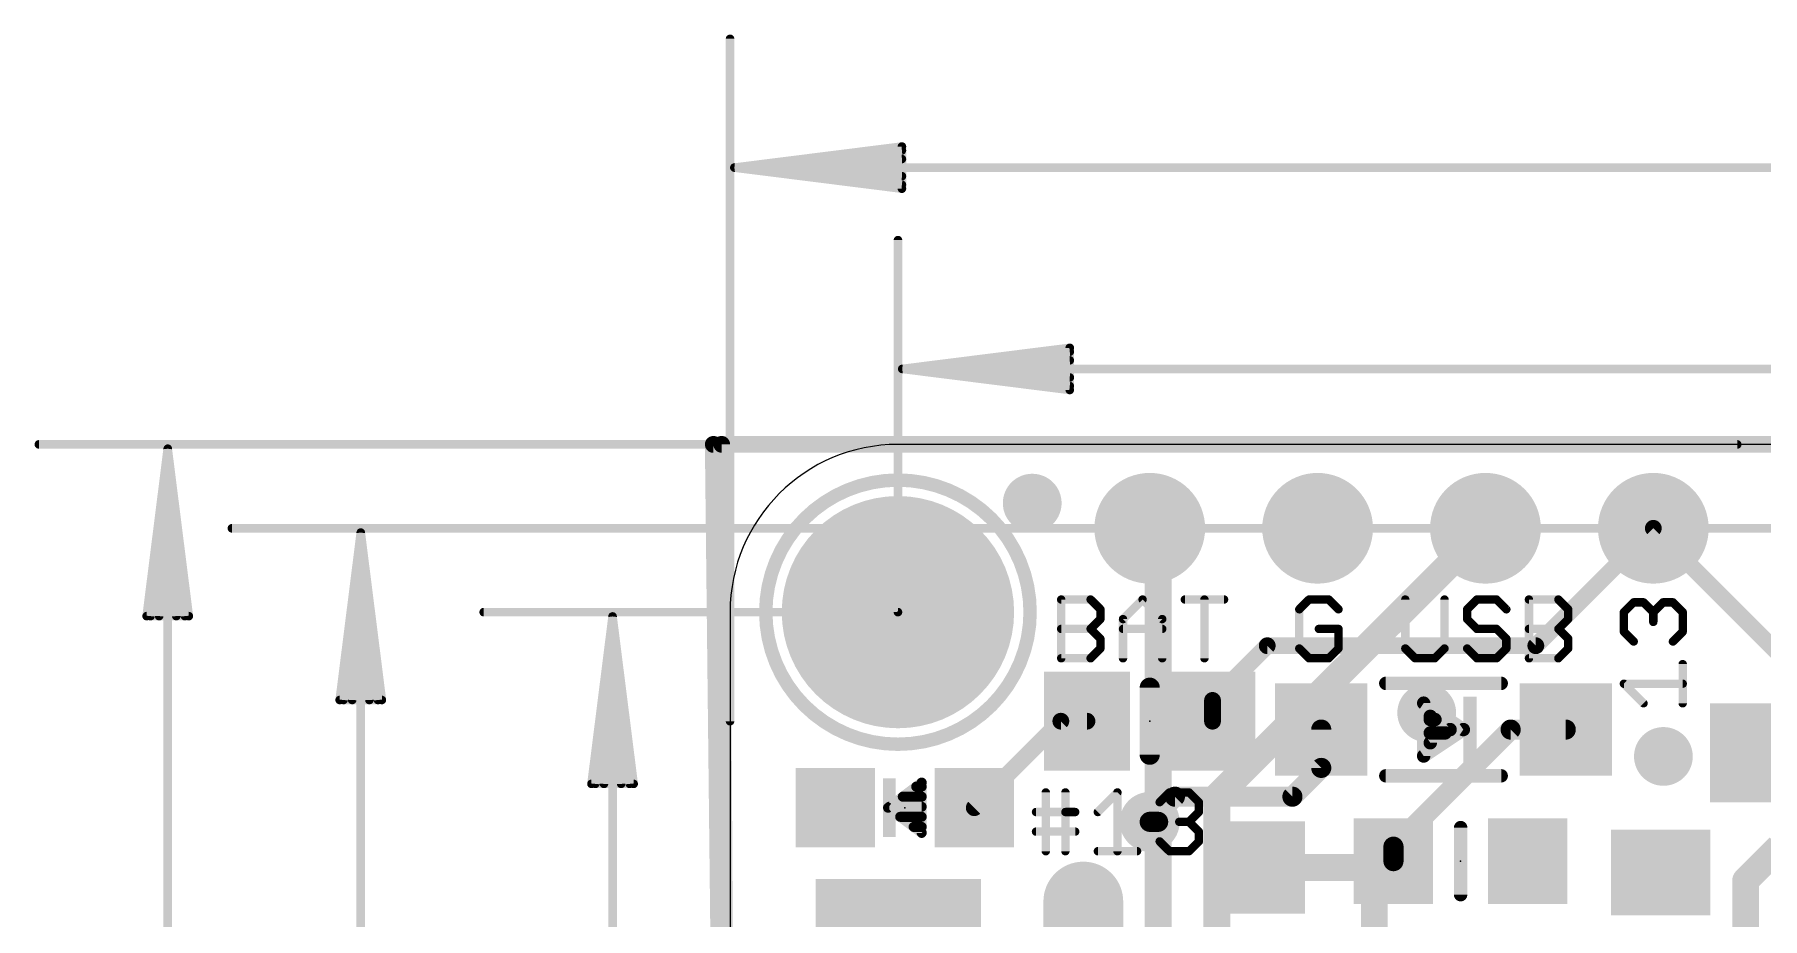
# Model space of a CAD drawing. Extents: x -10.9 to 50.9, y -4.8 to 29.4.
# Drawn here: x -10.52 to 15.62, y 15.68 to 29.07 of the extents above; entities that cross this region are included whole.
import ezdxf

# ---------------------------------------------------------------- set-up
doc = ezdxf.new("R2010")
doc.units = 0
for name, color, linetype in [('1', 12, 'CONTINUOUS'), ('16', 132, 'CONTINUOUS'), ('17', 110, 'CONTINUOUS'), ('18', 110, 'CONTINUOUS'), ('20', 53, 'CONTINUOUS'), ('21', 40, 'CONTINUOUS'), ('23', 40, 'CONTINUOUS'), ('47', 253, 'CONTINUOUS')]:
    doc.layers.add(name, color=color, linetype=linetype)

# ---------------------------------------------------------------- blocks, each defined once
blk = doc.blocks.new('RECT')
blk.add_solid([(-0.5, -0.5), (0.5, -0.5), (-0.5, 0.5), (0.5, 0.5)])
blk = doc.blocks.new('ROUNDP')
at = {"const_width": 0.5}
blk.add_lwpolyline([(0, -0.25, 1), (0, 0.25, 1), (0, -0.25)], format="xyb", dxfattribs=at)
blk = doc.blocks.new('OFFSETP100')
at = {"const_width": 1}
blk.add_lwpolyline([(0, 0), (1, 0)], dxfattribs=at)
at = {"const_width": 0.5}
for points in [[(0, 0.25, 1), (0, -0.25)], [(1, -0.25, 1), (1, 0.25)]]:
    blk.add_lwpolyline(points, format="xyb", dxfattribs=at)
blk = doc.blocks.new('SQUAREP')
blk.add_solid([(-0.5, -0.5), (0.5, -0.5), (-0.5, 0.5), (0.5, 0.5)])
blk = doc.blocks.new('ROUNDV')
at = {"const_width": 0.5}
blk.add_lwpolyline([(0, -0.25, 1), (0, 0.25, 1), (0, -0.25)], format="xyb", dxfattribs=at)

msp = doc.modelspace()

# ---------------------------------------------------------------- linework, layer by layer
at = {"layer": '1'}
for points, const_width in [([(-0.254, 22.86), (0, 0)], 0.254), ([(46.355, 22.86), (-0.254, 22.86)], 0.254), ([(6.731, 21.59), (6.35, 21.59)], 0.4064), ([(12.192, 19.812), (13.97, 21.59)], 0.254), ([(7.3, 18.984), (8.128, 19.812)], 0.254), ([(8.128, 19.812), (12.192, 19.812)], 0.254), ([(7.3, 18.669), (7.3, 18.984)], 0.254), ([(3.695, 17.359), (5.005, 18.669)], 0.254), ([(5.005, 18.669), (5.4, 18.669)], 0.254), ([(8.945, 18.542), (8.945, 17.962)], 0.3048), ([(10.038, 16.769), (11.811, 18.542)], 0.3048), ([(11.811, 18.542), (12.645, 18.542)], 0.3048), ([(8.945, 17.962), (8.509, 17.526)], 0.3048), ([(6.731, 17.526), (6.35, 17.145)], 0.3048), ([(8.509, 17.526), (6.731, 17.526)], 0.3048), ([(9.7489, 16.2609), (10.038, 16.55)], 0.4064), ([(9.943, 16.455), (10.038, 16.55)], 0.4064), ([(10.038, 16.55), (10.038, 16.769)], 0.3048), ([(15.875, 16.764), (15.367, 16.256)], 0.4064), ([(8.001, 16.455), (9.943, 16.455)], 0.4064), ([(9.7489, 14.793), (9.7489, 16.2609)], 0.4064), ([(15.367, 16.256), (15.367, 15.4339)], 0.4064)]:
    msp.add_lwpolyline(points, dxfattribs=dict(at, const_width=const_width))
for points, const_width in [([(-0.1905, 22.8607, 1), (-0.3175, 22.8593)], 0.127), ([(-0.254, 22.9235, 1), (-0.254, 22.7965)], 0.127), ([(6.35, 21.6916, 1), (6.35, 21.4884)], 0.2032), ([(6.731, 21.4884, 1), (6.731, 21.6916)], 0.2032), ([(14.0149, 21.5451, 1), (13.9251, 21.6349)], 0.127), ([(8.128, 19.8755, 1), (8.128, 19.7485)], 0.127), ([(8.1729, 19.7671, 1), (8.0831, 19.8569)], 0.127), ([(12.1471, 19.8569, 1), (12.2369, 19.7671)], 0.127), ([(12.192, 19.7485, 1), (12.192, 19.8755)], 0.127), ([(7.3635, 18.984, 1), (7.2365, 18.984)], 0.127), ([(7.2551, 19.0289, 1), (7.3449, 18.9391)], 0.127), ([(5.005, 18.7325, 1), (5.005, 18.6055)], 0.127), ([(5.0499, 18.6241, 1), (4.9601, 18.7139)], 0.127), ([(5.4, 18.6055, 1), (5.4, 18.7325)], 0.127), ([(7.2365, 18.669, 1), (7.3635, 18.669)], 0.127), ([(9.0212, 18.542, 1), (8.8688, 18.542)], 0.1524), ([(11.811, 18.6182, 1), (11.811, 18.4658)], 0.1524), ([(11.8649, 18.4881, 1), (11.7571, 18.5959)], 0.1524), ([(12.645, 18.4658, 1), (12.645, 18.6182)], 0.1524), ([(8.9989, 17.9081, 1), (8.8911, 18.0159)], 0.1524), ([(8.8688, 17.962, 1), (9.0212, 17.962)], 0.1524), ([(6.731, 17.6022, 1), (6.731, 17.4498)], 0.1524), ([(6.7849, 17.4721, 1), (6.6771, 17.5799)], 0.1524), ([(8.4551, 17.5799, 1), (8.5629, 17.4721)], 0.1524), ([(8.509, 17.4498, 1), (8.509, 17.6022)], 0.1524), ([(3.6501, 17.4039, 1), (3.7399, 17.3141)], 0.127), ([(6.2961, 17.1989, 1), (6.4039, 17.0911)], 0.1524), ([(10.1098, 16.4782, 1), (9.9662, 16.6218)], 0.2032), ([(10.1098, 16.4782, 1), (9.9662, 16.6218)], 0.2032), ([(10.1142, 16.769, 1), (9.9618, 16.769)], 0.1524), ([(9.9841, 16.8229, 1), (10.0919, 16.7151)], 0.1524), ([(8.001, 16.5566, 1), (8.001, 16.3534)], 0.2032), ([(9.8712, 16.5268, 1), (10.0148, 16.3832)], 0.2032), ([(9.943, 16.3534, 1), (9.943, 16.5566)], 0.2032), ([(9.9618, 16.55, 1), (10.1142, 16.55)], 0.1524), ([(9.8505, 16.2609, 1), (9.6473, 16.2609)], 0.2032), ([(9.6771, 16.3327, 1), (9.8207, 16.1891)], 0.2032), ([(15.4686, 16.256, 1), (15.2654, 16.256)], 0.2032), ([(15.2952, 16.3278, 1), (15.4388, 16.1842)], 0.2032)]:
    msp.add_lwpolyline(points, format="xyb", dxfattribs=dict(at, const_width=const_width))
at = {"layer": '16'}
for points, const_width in [([(46.355, 22.86), (-0.127, 22.86)], 0.254), ([(-0.127, 22.86), (0, 0)], 0.254), ([(6.477, 21.463), (6.35, 21.59)], 0.4064), ([(7.366, 17.526), (11.43, 21.59)], 0.4064), ([(20.193, 15.367), (13.97, 21.59)], 0.254), ([(6.477, 17.145), (6.477, 21.463)], 0.4064), ([(7.366, 14.605), (7.366, 17.526)], 0.4064), ([(6.35, 17.145), (6.477, 17.145)], 0.3048), ([(6.477, 14.097), (6.477, 17.145)], 0.4064)]:
    msp.add_lwpolyline(points, dxfattribs=dict(at, const_width=const_width))
for points, const_width in [([(-0.127, 22.9235, 1), (-0.127, 22.7965)], 0.127), ([(-0.0635, 22.8604, 1), (-0.1905, 22.8596)], 0.127), ([(6.4218, 21.6618, 1), (6.2782, 21.5182)], 0.2032), ([(11.5018, 21.5182, 1), (11.3582, 21.6618)], 0.2032), ([(14.0149, 21.6349, 1), (13.9251, 21.5451)], 0.127), ([(6.5786, 21.463, 1), (6.3754, 21.463)], 0.2032), ([(6.4052, 21.3912, 1), (6.5488, 21.5348)], 0.2032), ([(7.4676, 17.526, 1), (7.2644, 17.526)], 0.2032), ([(7.2942, 17.5978, 1), (7.4378, 17.4542)], 0.2032), ([(6.35, 17.2212, 1), (6.35, 17.0688)], 0.1524), ([(6.5786, 17.145, 1), (6.3754, 17.145)], 0.2032), ([(6.477, 17.0688, 1), (6.477, 17.2212)], 0.1524), ([(6.3754, 17.145, 1), (6.5786, 17.145)], 0.2032)]:
    msp.add_lwpolyline(points, format="xyb", dxfattribs=dict(at, const_width=const_width))
at = {"layer": '20'}
for p, q in [((48.26, 22.86), (2.54, 22.86)), ((0, 20.32), (0, 13.843))]:
    msp.add_line(p, q, dxfattribs=at)
msp.add_arc((2.54, 20.32), 2.54, 90, 180, dxfattribs=at)
at = {"layer": '21'}
for points, const_width in [([(2.54, 18.32, 1), (2.54, 22.32, 1), (2.54, 18.32)], 0.2032), ([(5.0102, 20.543, 1), (5.0102, 20.4795)], 0.0635), ([(5.042, 20.5113, 1), (4.9785, 20.5113)], 0.0635), ([(5.4776, 20.5337, 1), (5.4326, 20.4888)], 0.0635), ([(5.4551, 20.4795, 1), (5.4551, 20.543)], 0.0635), ([(5.6351, 20.363, 1), (5.5716, 20.363)], 0.0635), ([(5.5809, 20.3405, 1), (5.6258, 20.3854)], 0.0635), ([(6.2648, 20.5337, 1), (6.2199, 20.4888)], 0.0635), ([(6.2648, 20.4888, 1), (6.2199, 20.5337)], 0.0635), ([(6.8813, 20.543, 1), (6.8813, 20.4795)], 0.0635), ([(7.2096, 20.5113, 1), (7.1461, 20.5113)], 0.0635), ([(7.4744, 20.4795, 1), (7.4744, 20.543)], 0.0635), ([(8.6445, 20.363, 1), (8.581, 20.363)], 0.0635), ([(8.5903, 20.3854, 1), (8.6352, 20.3405)], 0.0635), ([(8.761, 20.543, 1), (8.761, 20.4795)], 0.0635), ([(8.7835, 20.4888, 1), (8.7386, 20.5337)], 0.0635), ([(9.0801, 20.5337, 1), (9.0352, 20.4888)], 0.0635), ([(9.0576, 20.4795, 1), (9.0576, 20.543)], 0.0635), ([(9.1835, 20.3405, 1), (9.2284, 20.3854)], 0.0635), ([(10.249, 20.5113, 1), (10.1855, 20.5113)], 0.0635), ([(10.8421, 20.5113, 1), (10.7786, 20.5113)], 0.0635), ([(11.1845, 20.363, 1), (11.121, 20.363)], 0.0635), ([(11.1303, 20.3854, 1), (11.1752, 20.3405)], 0.0635), ([(11.301, 20.543, 1), (11.301, 20.4795)], 0.0635), ([(11.3235, 20.4888, 1), (11.2786, 20.5337)], 0.0635), ([(11.6201, 20.5337, 1), (11.5752, 20.4888)], 0.0635), ([(11.5976, 20.4795, 1), (11.5976, 20.543)], 0.0635), ([(11.7235, 20.3405, 1), (11.7684, 20.3854)], 0.0635), ([(12.12, 20.5113, 1), (12.0565, 20.5113)], 0.0635), ([(12.0883, 20.543, 1), (12.0883, 20.4795)], 0.0635), ([(12.5556, 20.5337, 1), (12.5107, 20.4888)], 0.0635), ([(12.5331, 20.4795, 1), (12.5331, 20.543)], 0.0635), ([(12.7132, 20.363, 1), (12.6497, 20.363)], 0.0635), ([(12.659, 20.3405, 1), (12.7039, 20.3854)], 0.0635), ([(13.673, 20.5004, 1), (13.673, 20.4369)], 0.0635), ([(13.6955, 20.4462, 1), (13.6506, 20.4911)], 0.0635), ([(13.8438, 20.4911, 1), (13.7989, 20.4462)], 0.0635), ([(13.8213, 20.4369, 1), (13.8213, 20.5004)], 0.0635), ([(14.1179, 20.5004, 1), (14.1179, 20.4369)], 0.0635), ([(14.1404, 20.4462, 1), (14.0955, 20.4911)], 0.0635), ([(14.2887, 20.4911, 1), (14.2438, 20.4462)], 0.0635), ([(14.2662, 20.4369, 1), (14.2662, 20.5004)], 0.0635), ([(5.5716, 20.2147, 1), (5.6351, 20.2147)], 0.0635), ([(5.6258, 20.1922, 1), (5.5809, 20.2371)], 0.0635), ([(5.9775, 20.2147, 1), (5.914, 20.2147)], 0.0635), ([(5.9233, 20.2371, 1), (5.9682, 20.1922)], 0.0635), ([(6.5707, 20.2147, 1), (6.5072, 20.2147)], 0.0635), ([(6.5165, 20.1922, 1), (6.5614, 20.2371)], 0.0635), ([(11.1752, 20.2371, 1), (11.1303, 20.1922)], 0.0635), ([(11.121, 20.2147, 1), (11.1845, 20.2147)], 0.0635), ([(12.6497, 20.2147, 1), (12.7132, 20.2147)], 0.0635), ([(12.7039, 20.1922, 1), (12.659, 20.2371)], 0.0635), ([(13.5565, 20.3204, 1), (13.493, 20.3204)], 0.0635), ([(13.5023, 20.3428, 1), (13.5472, 20.2979)], 0.0635), ([(14.0014, 20.3204, 1), (13.9379, 20.3204)], 0.0635), ([(13.9472, 20.3428, 1), (13.9921, 20.2979)], 0.0635), ([(13.9379, 20.1721, 1), (14.0014, 20.1721)], 0.0635), ([(13.9472, 20.2979, 1), (13.9921, 20.3428)], 0.0635), ([(14.4463, 20.3204, 1), (14.3827, 20.3204)], 0.0635), ([(14.392, 20.2979, 1), (14.437, 20.3428)], 0.0635), ([(5.0102, 20.0981, 1), (5.0102, 20.0346)], 0.0635), ([(5.4776, 20.0888, 1), (5.4326, 20.0439)], 0.0635), ([(5.4326, 20.0888, 1), (5.4776, 20.0439)], 0.0635), ([(5.4551, 20.0346, 1), (5.4551, 20.0981)], 0.0635), ([(5.6351, 19.9181, 1), (5.5716, 19.9181)], 0.0635), ([(5.5809, 19.8956, 1), (5.6258, 19.9405)], 0.0635), ([(5.9457, 20.0981, 1), (5.9457, 20.0346)], 0.0635), ([(6.5389, 20.0346, 1), (6.5389, 20.0981)], 0.0635), ([(8.9093, 20.0981, 1), (8.9093, 20.0346)], 0.0635), ([(9.2377, 20.0664, 1), (9.1742, 20.0664)], 0.0635), ([(9.2059, 20.0346, 1), (9.2059, 20.0981)], 0.0635), ([(11.301, 20.0981, 1), (11.301, 20.0346)], 0.0635), ([(11.2786, 20.0439, 1), (11.3235, 20.0888)], 0.0635), ([(11.6201, 20.0888, 1), (11.5752, 20.0439)], 0.0635), ([(11.5976, 20.0346, 1), (11.5976, 20.0981)], 0.0635), ([(11.7777, 19.9181, 1), (11.7142, 19.9181)], 0.0635), ([(11.7235, 19.8956, 1), (11.7684, 19.9405)], 0.0635), ([(12.0883, 20.0981, 1), (12.0883, 20.0346)], 0.0635), ([(12.5556, 20.0888, 1), (12.5107, 20.0439)], 0.0635), ([(12.5107, 20.0888, 1), (12.5556, 20.0439)], 0.0635), ([(12.5331, 20.0346, 1), (12.5331, 20.0981)], 0.0635), ([(12.7132, 19.9181, 1), (12.6497, 19.9181)], 0.0635), ([(12.659, 19.8956, 1), (12.7039, 19.9405)], 0.0635), ([(13.5472, 20.0462, 1), (13.5023, 20.0013)], 0.0635), ([(13.493, 20.0238, 1), (13.5565, 20.0238)], 0.0635), ([(13.6506, 19.853, 1), (13.6955, 19.898)], 0.0635), ([(14.2438, 19.898, 1), (14.2887, 19.853)], 0.0635), ([(14.3827, 20.0238, 1), (14.4463, 20.0238)], 0.0635), ([(14.437, 20.0013, 1), (14.392, 20.0462)], 0.0635), ([(5.0102, 19.6532, 1), (5.0102, 19.5898)], 0.0635), ([(4.9785, 19.6215, 1), (5.042, 19.6215)], 0.0635), ([(5.4326, 19.644, 1), (5.4776, 19.599)], 0.0635), ([(5.4551, 19.5898, 1), (5.4551, 19.6532)], 0.0635), ([(5.5716, 19.7698, 1), (5.6351, 19.7698)], 0.0635), ([(5.6258, 19.7473, 1), (5.5809, 19.7922)], 0.0635), ([(5.914, 19.6215, 1), (5.9775, 19.6215)], 0.0635), ([(6.5072, 19.6215, 1), (6.5707, 19.6215)], 0.0635), ([(7.1461, 19.6215, 1), (7.2096, 19.6215)], 0.0635), ([(8.581, 19.7698, 1), (8.6445, 19.7698)], 0.0635), ([(8.6352, 19.7922, 1), (8.5903, 19.7473)], 0.0635), ([(8.761, 19.6532, 1), (8.761, 19.5898)], 0.0635), ([(8.7386, 19.599, 1), (8.7835, 19.644)], 0.0635), ([(9.0352, 19.644, 1), (9.0801, 19.599)], 0.0635), ([(9.0576, 19.5898, 1), (9.0576, 19.6532)], 0.0635), ([(9.1742, 19.7698, 1), (9.2377, 19.7698)], 0.0635), ([(9.2284, 19.7473, 1), (9.1835, 19.7922)], 0.0635), ([(10.1855, 19.7698, 1), (10.249, 19.7698)], 0.0635), ([(10.2397, 19.7922, 1), (10.1948, 19.7473)], 0.0635), ([(10.3655, 19.6532, 1), (10.3655, 19.5898)], 0.0635), ([(10.3431, 19.599, 1), (10.388, 19.644)], 0.0635), ([(10.6396, 19.644, 1), (10.6846, 19.599)], 0.0635), ([(10.6621, 19.5898, 1), (10.6621, 19.6532)], 0.0635), ([(10.7786, 19.7698, 1), (10.8421, 19.7698)], 0.0635), ([(10.8328, 19.7473, 1), (10.7879, 19.7922)], 0.0635), ([(11.1752, 19.7922, 1), (11.1303, 19.7473)], 0.0635), ([(11.301, 19.6532, 1), (11.301, 19.5898)], 0.0635), ([(11.2786, 19.599, 1), (11.3235, 19.644)], 0.0635), ([(11.5752, 19.644, 1), (11.6201, 19.599)], 0.0635), ([(11.5976, 19.5898, 1), (11.5976, 19.6532)], 0.0635), ([(11.7142, 19.7698, 1), (11.7777, 19.7698)], 0.0635), ([(11.7684, 19.7473, 1), (11.7235, 19.7922)], 0.0635), ([(12.0565, 19.6215, 1), (12.12, 19.6215)], 0.0635), ([(12.0883, 19.6532, 1), (12.0883, 19.5898)], 0.0635), ([(12.5107, 19.644, 1), (12.5556, 19.599)], 0.0635), ([(12.5331, 19.5898, 1), (12.5331, 19.6532)], 0.0635), ([(12.6497, 19.7698, 1), (12.7132, 19.7698)], 0.0635), ([(12.7039, 19.7473, 1), (12.659, 19.7922)], 0.0635), ([(14.4463, 19.5332, 1), (14.3827, 19.5332)], 0.0635), ([(6.4262, 19.177, 1), (6.2738, 19.177)], 0.1524), ([(9.922, 19.2928, 1), (9.922, 19.1912)], 0.1016), ([(11.668, 19.1912, 1), (11.668, 19.2928)], 0.1016), ([(13.5247, 19.2683, 1), (13.5247, 19.2048)], 0.0635), ([(13.5472, 19.259, 1), (13.5023, 19.2141)], 0.0635), ([(14.4145, 19.2048, 1), (14.4145, 19.2683)], 0.0635), ([(10.5458, 18.942, 1), (10.4442, 18.942)], 0.1016), ([(10.5232, 18.9843, 1), (10.4668, 18.8997)], 0.1016), ([(10.6458, 18.742, 1), (10.5442, 18.742)], 0.1016), ([(10.6232, 18.7843, 1), (10.5668, 18.6997)], 0.1016), ([(13.7989, 18.9175, 1), (13.8438, 18.9624)], 0.0635), ([(14.3827, 18.94, 1), (14.4463, 18.94)], 0.0635), ([(10.595, 18.7452, 1), (10.595, 18.6436)], 0.1016), ([(10.595, 18.542, 1), (10.595, 18.4404)], 0.1016), ([(10.6664, 18.6436, 1), (10.6664, 18.7452)], 0.1016), ([(10.8188, 18.4404, 1), (10.8188, 18.542)], 0.1016), ([(10.9232, 18.4997, 1), (10.8668, 18.5843)], 0.1016), ([(10.8668, 18.4997, 1), (10.9232, 18.5843)], 0.1016), ([(11.1232, 18.4997, 1), (11.0668, 18.5843)], 0.1016), ([(11.0668, 18.4997, 1), (11.1232, 18.5843)], 0.1016), ([(10.5668, 18.3843, 1), (10.6232, 18.2997)], 0.1016), ([(10.5442, 18.342, 1), (10.6458, 18.342)], 0.1016), ([(6.2738, 18.161, 1), (6.4262, 18.161)], 0.1524), ([(10.4668, 18.1843, 1), (10.5232, 18.0997)], 0.1016), ([(10.4442, 18.142, 1), (10.5458, 18.142)], 0.1016), ([(2.9371, 17.74, 1), (2.8609, 17.74)], 0.0762), ([(2.9219, 17.7095, 1), (2.8761, 17.7705)], 0.0762), ([(9.922, 17.8928, 1), (9.922, 17.7912)], 0.1016), ([(11.668, 17.7912, 1), (11.668, 17.8928)], 0.1016), ([(2.6137, 17.5641, 1), (2.6137, 17.4879)], 0.0762), ([(2.8169, 17.7165, 1), (2.8169, 17.6403)], 0.0762), ([(2.899, 17.6403, 1), (2.899, 17.7165)], 0.0762), ([(2.899, 17.4879, 1), (2.899, 17.5641)], 0.0762), ([(4.8093, 17.5903, 1), (4.7458, 17.5903)], 0.0635), ([(5.1059, 17.5903, 1), (5.0424, 17.5903)], 0.0635), ([(5.8931, 17.5903, 1), (5.8296, 17.5903)], 0.0635), ([(5.8838, 17.5678, 1), (5.8389, 17.6127)], 0.0635), ([(6.6486, 17.622, 1), (6.6486, 17.5585)], 0.0635), ([(6.671, 17.5678, 1), (6.6261, 17.6127)], 0.0635), ([(6.9676, 17.6127, 1), (6.9227, 17.5678)], 0.0635), ([(6.9451, 17.5585, 1), (6.9451, 17.622)], 0.0635), ([(2.4139, 17.3895, 1), (2.3681, 17.3285)], 0.0762), ([(2.3681, 17.3895, 1), (2.4139, 17.3285)], 0.0762), ([(2.4105, 17.4117, 1), (2.4105, 17.3355)], 0.0762), ([(2.5747, 17.2593, 1), (2.5747, 17.1831)], 0.0762), ([(2.899, 17.3355, 1), (2.899, 17.4117)], 0.0762), ([(2.899, 17.1831, 1), (2.899, 17.2593)], 0.0762), ([(4.6292, 17.3254, 1), (4.6292, 17.2619)], 0.0635), ([(5.0741, 17.3254, 1), (5.0741, 17.2619)], 0.0635), ([(5.0741, 17.2619, 1), (5.0741, 17.3254)], 0.0635), ([(5.2224, 17.2619, 1), (5.2224, 17.3254)], 0.0635), ([(5.5423, 17.3161, 1), (5.5872, 17.2712)], 0.0635), ([(6.4778, 17.4644, 1), (6.5227, 17.4195)], 0.0635), ([(7.1252, 17.442, 1), (7.0617, 17.442)], 0.0635), ([(7.0617, 17.2937, 1), (7.1252, 17.2937)], 0.0635), ([(7.071, 17.4195, 1), (7.1159, 17.4644)], 0.0635), ([(7.1159, 17.2712, 1), (7.071, 17.3161)], 0.0635), ([(2.7779, 17.1069, 1), (2.7779, 17.0307)], 0.0762), ([(2.8609, 16.978, 1), (2.9371, 16.978)], 0.0762), ([(2.8761, 16.9475, 1), (2.9219, 17.0085)], 0.0762), ([(2.899, 17.0307, 1), (2.899, 17.1069)], 0.0762), ([(4.6292, 17.0288, 1), (4.6292, 16.9653)], 0.0635), ([(5.2224, 16.9653, 1), (5.2224, 17.0288)], 0.0635), ([(6.7968, 17.1771, 1), (6.7968, 17.1136)], 0.0635), ([(6.9676, 17.1678, 1), (6.9227, 17.1229)], 0.0635), ([(6.9227, 17.1678, 1), (6.9676, 17.1229)], 0.0635), ([(6.9451, 17.1136, 1), (6.9451, 17.1771)], 0.0635), ([(7.1252, 16.9971, 1), (7.0617, 16.9971)], 0.0635), ([(7.071, 16.9746, 1), (7.1159, 17.0195)], 0.0635), ([(11.1048, 17.058, 1), (11.0032, 17.058)], 0.1016), ([(5.5647, 16.7323, 1), (5.5647, 16.6688)], 0.0635), ([(6.1579, 16.6688, 1), (6.1579, 16.7323)], 0.0635), ([(6.5227, 16.8712, 1), (6.4778, 16.8263)], 0.0635), ([(6.6486, 16.7323, 1), (6.6486, 16.6688)], 0.0635), ([(6.6261, 16.678, 1), (6.671, 16.723)], 0.0635), ([(6.9227, 16.723, 1), (6.9676, 16.678)], 0.0635), ([(6.9451, 16.6688, 1), (6.9451, 16.7323)], 0.0635), ([(7.0617, 16.8488, 1), (7.1252, 16.8488)], 0.0635), ([(7.1159, 16.8263, 1), (7.071, 16.8712)], 0.0635), ([(4.7458, 16.7005, 1), (4.8093, 16.7005)], 0.0635), ([(5.0424, 16.7005, 1), (5.1059, 16.7005)], 0.0635), ([(5.8296, 16.7005, 1), (5.8931, 16.7005)], 0.0635), ([(11.0032, 16.042, 1), (11.1048, 16.042)], 0.1016)]:
    msp.add_lwpolyline(points, format="xyb", dxfattribs=dict(at, const_width=const_width))
for points, const_width in [([(5.0102, 19.6215), (5.0102, 20.5113)], 0.127), ([(5.0102, 20.5113), (5.4551, 20.5113)], 0.127), ([(5.4551, 20.5113), (5.6034, 20.363)], 0.127), ([(5.6034, 20.363), (5.6034, 20.2147)], 0.127), ([(5.9457, 20.2147), (6.2423, 20.5113)], 0.127), ([(6.2423, 20.5113), (6.5389, 20.2147)], 0.127), ([(6.8813, 20.5113), (7.4744, 20.5113)], 0.127), ([(7.1778, 19.6215), (7.1778, 20.5113)], 0.127), ([(8.761, 20.5113), (8.6127, 20.363)], 0.127), ([(8.6127, 20.363), (8.6127, 19.7698)], 0.127), ([(9.0576, 20.5113), (8.761, 20.5113)], 0.127), ([(9.2059, 20.363), (9.0576, 20.5113)], 0.127), ([(10.2172, 20.5113), (10.2172, 19.7698)], 0.127), ([(10.8104, 19.7698), (10.8104, 20.5113)], 0.127), ([(11.301, 20.5113), (11.1527, 20.363)], 0.127), ([(11.1527, 20.363), (11.1527, 20.2147)], 0.127), ([(11.5976, 20.5113), (11.301, 20.5113)], 0.127), ([(11.7459, 20.363), (11.5976, 20.5113)], 0.127), ([(12.0883, 19.6215), (12.0883, 20.5113)], 0.127), ([(12.0883, 20.5113), (12.5331, 20.5113)], 0.127), ([(12.5331, 20.5113), (12.6814, 20.363)], 0.127), ([(12.6814, 20.363), (12.6814, 20.2147)], 0.127), ([(13.5247, 20.3204), (13.673, 20.4687)], 0.127), ([(13.673, 20.4687), (13.8213, 20.4687)], 0.127), ([(13.8213, 20.4687), (13.9696, 20.3204)], 0.127), ([(13.9696, 20.3204), (14.1179, 20.4687)], 0.127), ([(14.1179, 20.4687), (14.2662, 20.4687)], 0.127), ([(14.2662, 20.4687), (14.4145, 20.3204)], 0.127), ([(5.6034, 20.2147), (5.4551, 20.0664)], 0.127), ([(5.9457, 19.6215), (5.9457, 20.2147)], 0.127), ([(6.5389, 20.2147), (6.5389, 19.6215)], 0.127), ([(11.1527, 20.2147), (11.301, 20.0664)], 0.127), ([(12.6814, 20.2147), (12.5331, 20.0664)], 0.127), ([(13.5247, 20.0238), (13.5247, 20.3204)], 0.127), ([(13.9696, 20.3204), (13.9696, 20.1721)], 0.127), ([(14.4145, 20.3204), (14.4145, 20.0238)], 0.127), ([(5.0102, 20.0664), (5.4551, 20.0664)], 0.127), ([(5.4551, 20.0664), (5.6034, 19.9181)], 0.127), ([(5.6034, 19.9181), (5.6034, 19.7698)], 0.127), ([(5.9457, 20.0664), (6.5389, 20.0664)], 0.127), ([(9.2059, 20.0664), (8.9093, 20.0664)], 0.127), ([(9.2059, 19.7698), (9.2059, 20.0664)], 0.127), ([(11.301, 20.0664), (11.5976, 20.0664)], 0.127), ([(11.5976, 20.0664), (11.7459, 19.9181)], 0.127), ([(11.7459, 19.9181), (11.7459, 19.7698)], 0.127), ([(12.0883, 20.0664), (12.5331, 20.0664)], 0.127), ([(12.5331, 20.0664), (12.6814, 19.9181)], 0.127), ([(12.6814, 19.9181), (12.6814, 19.7698)], 0.127), ([(13.673, 19.8755), (13.5247, 20.0238)], 0.127), ([(14.4145, 20.0238), (14.2662, 19.8755)], 0.127), ([(5.4551, 19.6215), (5.0102, 19.6215)], 0.127), ([(5.6034, 19.7698), (5.4551, 19.6215)], 0.127), ([(8.6127, 19.7698), (8.761, 19.6215)], 0.127), ([(8.761, 19.6215), (9.0576, 19.6215)], 0.127), ([(9.0576, 19.6215), (9.2059, 19.7698)], 0.127), ([(10.2172, 19.7698), (10.3655, 19.6215)], 0.127), ([(10.3655, 19.6215), (10.6621, 19.6215)], 0.127), ([(10.6621, 19.6215), (10.8104, 19.7698)], 0.127), ([(11.301, 19.6215), (11.1527, 19.7698)], 0.127), ([(11.5976, 19.6215), (11.301, 19.6215)], 0.127), ([(11.7459, 19.7698), (11.5976, 19.6215)], 0.127), ([(12.5331, 19.6215), (12.0883, 19.6215)], 0.127), ([(12.6814, 19.7698), (12.5331, 19.6215)], 0.127), ([(14.4145, 18.94), (14.4145, 19.5332)], 0.127), ([(6.35, 18.161), (6.35, 19.177)], 0.3048), ([(9.922, 19.242), (11.668, 19.242)], 0.2032), ([(13.8213, 18.94), (13.5247, 19.2366)], 0.127), ([(13.5247, 19.2366), (14.4145, 19.2366)], 0.127), ([(10.495, 18.142), (10.495, 18.942)], 0.2032), ([(10.495, 18.942), (11.095, 18.542)], 0.2032), ([(10.595, 18.342), (10.595, 18.742)], 0.2032), ([(10.595, 18.742), (10.895, 18.542)], 0.2032), ([(11.095, 18.542), (10.495, 18.142)], 0.2032), ([(10.595, 18.6944), (10.6664, 18.6944)], 0.2032), ([(10.895, 18.542), (10.595, 18.342)], 0.2032), ([(10.595, 18.4912), (10.8188, 18.4912)], 0.2032), ([(2.899, 17.74), (2.391, 17.359)], 0.1524), ([(2.899, 16.978), (2.899, 17.74)], 0.1524), ([(11.668, 17.842), (9.922, 17.842)], 0.2032), ([(2.6137, 17.526), (2.899, 17.526)], 0.1524), ([(2.8169, 17.6784), (2.899, 17.6784)], 0.1524), ([(4.7775, 16.7005), (4.7775, 17.5903)], 0.127), ([(5.0741, 17.5903), (5.0741, 16.7005)], 0.127), ([(5.5647, 17.2937), (5.8613, 17.5903)], 0.127), ([(5.8613, 17.5903), (5.8613, 16.7005)], 0.127), ([(6.5003, 17.442), (6.6486, 17.5903)], 0.127), ([(6.6486, 17.5903), (6.9451, 17.5903)], 0.127), ([(6.9451, 17.5903), (7.0934, 17.442)], 0.127), ([(2.391, 17.359), (2.899, 16.978)], 0.1524), ([(2.4105, 17.3736), (2.899, 17.3736)], 0.1524), ([(2.5747, 17.2212), (2.899, 17.2212)], 0.1524), ([(4.6292, 17.2937), (5.0741, 17.2937)], 0.127), ([(5.0741, 17.2937), (5.2224, 17.2937)], 0.127), ([(7.0934, 17.2937), (6.9451, 17.1454)], 0.127), ([(7.0934, 17.442), (7.0934, 17.2937)], 0.127), ([(2.7779, 17.0688), (2.899, 17.0688)], 0.1524), ([(4.6292, 16.9971), (5.2224, 16.9971)], 0.127), ([(6.9451, 17.1454), (6.7968, 17.1454)], 0.127), ([(6.9451, 17.1454), (7.0934, 16.9971)], 0.127), ([(7.0934, 16.9971), (7.0934, 16.8488)], 0.127), ([(11.054, 17.058), (11.054, 16.042)], 0.2032), ([(5.5647, 16.7005), (6.1579, 16.7005)], 0.127), ([(6.6486, 16.7005), (6.5003, 16.8488)], 0.127), ([(6.9451, 16.7005), (6.6486, 16.7005)], 0.127), ([(7.0934, 16.8488), (6.9451, 16.7005)], 0.127)]:
    msp.add_lwpolyline(points, dxfattribs=dict(at, const_width=const_width))
at = {"layer": '23'}
for p in [(2.54, 20.32), (6.35, 18.669), (10.795, 18.542), (2.645, 17.359), (11.054, 16.55)]:
    msp.add_point(p, dxfattribs=at)
at = {"layer": '47', "const_width": 0.13}
for points in [[(0, 18.669), (0, 29.001)], [(0.065, 27.051), (2.6, 27.3702)], [(0.065, 27.051), (2.6, 27.311)], [(0.065, 27.051), (2.6, 27.181)], [(2.6, 27.3702), (2.6, 26.7318)], [(0.065, 27.051), (50.735, 27.051)], [(2.6, 26.7318), (0.065, 27.051)], [(2.6, 26.921), (0.065, 27.051)], [(2.6, 26.791), (0.065, 27.051)], [(2.54, 20.32), (2.54, 25.953)], [(2.605, 24.003), (5.14, 24.3222)], [(2.605, 24.003), (5.14, 24.263)], [(5.14, 24.3222), (5.14, 23.6838)], [(2.605, 24.003), (5.14, 24.133)], [(2.605, 24.003), (48.195, 24.003)], [(5.14, 23.6838), (2.605, 24.003)], [(5.14, 23.873), (2.605, 24.003)], [(5.14, 23.743), (2.605, 24.003)], [(15.24, 22.86), (-10.459, 22.86)], [(-8.509, 22.795), (-8.8282, 20.26)], [(-8.509, 22.795), (-8.769, 20.26)], [(-8.509, 22.795), (-8.639, 20.26)], [(-8.509, 0.065), (-8.509, 22.795)], [(-8.1898, 20.26), (-8.509, 22.795)], [(-8.379, 20.26), (-8.509, 22.795)], [(-8.249, 20.26), (-8.509, 22.795)], [(25.4, 21.59), (-7.538, 21.59)], [(-5.588, 21.525), (-5.9072, 18.99)], [(-5.588, 21.525), (-5.848, 18.99)], [(-5.588, 21.525), (-5.718, 18.99)], [(-5.588, 1.335), (-5.588, 21.525)], [(-5.2688, 18.99), (-5.588, 21.525)], [(-5.458, 18.99), (-5.588, 21.525)], [(-5.328, 18.99), (-5.588, 21.525)], [(-8.8282, 20.26), (-8.1898, 20.26)], [(2.54, 20.32), (-3.728, 20.32)], [(-1.778, 20.255), (-2.0972, 17.72)], [(-1.778, 20.255), (-2.038, 17.72)], [(-1.778, 20.255), (-1.908, 17.72)], [(-1.778, 2.605), (-1.778, 20.255)], [(-1.4588, 17.72), (-1.778, 20.255)], [(-1.648, 17.72), (-1.778, 20.255)], [(-1.518, 17.72), (-1.778, 20.255)], [(-5.9072, 18.99), (-5.2688, 18.99)], [(-2.0972, 17.72), (-1.4588, 17.72)]]:
    msp.add_lwpolyline(points, dxfattribs=at)
at = {"layer": '47', "const_width": 0.065}
for points in [[(0.0325, 29.001, 1), (-0.0325, 29.001)], [(2.6325, 27.3702, 1), (2.5675, 27.3702)], [(2.6041, 27.338, 1), (2.5959, 27.4025)], [(2.6033, 27.2787, 1), (2.5967, 27.3433)], [(2.6017, 27.1485, 1), (2.5983, 27.2135)], [(0.065, 27.0835, 1), (0.065, 27.0185)], [(0.0691, 27.0832, 1), (0.0609, 27.0188)], [(0.0633, 27.0835, 1), (0.0667, 27.0185)], [(0.0667, 27.0835, 1), (0.0633, 27.0185)], [(0.0683, 27.0833, 1), (0.0617, 27.0187)], [(0.0617, 27.0833, 1), (0.0683, 27.0187)], [(0.0609, 27.0832, 1), (0.0691, 27.0188)], [(2.5983, 26.8885, 1), (2.6017, 26.9535)], [(2.5675, 26.7318, 1), (2.6325, 26.7318)], [(2.5959, 26.6995, 1), (2.6041, 26.764)], [(2.5967, 26.7587, 1), (2.6033, 26.8233)], [(2.5725, 25.953, 1), (2.5075, 25.953)], [(5.1725, 24.3222, 1), (5.1075, 24.3222)], [(5.1441, 24.29, 1), (5.1359, 24.3545)], [(5.1433, 24.2307, 1), (5.1367, 24.2953)], [(2.605, 24.0355, 1), (2.605, 23.9705)], [(2.6091, 24.0352, 1), (2.6009, 23.9708)], [(2.6033, 24.0355, 1), (2.6067, 23.9705)], [(2.6067, 24.0355, 1), (2.6033, 23.9705)], [(2.6083, 24.0353, 1), (2.6017, 23.9707)], [(2.6017, 24.0353, 1), (2.6083, 23.9707)], [(2.6009, 24.0352, 1), (2.6091, 23.9708)], [(5.1417, 24.1005, 1), (5.1383, 24.1655)], [(5.1367, 23.7107, 1), (5.1433, 23.7753)], [(5.1383, 23.8405, 1), (5.1417, 23.9055)], [(5.1075, 23.6838, 1), (5.1725, 23.6838)], [(5.1359, 23.6515, 1), (5.1441, 23.716)], [(-10.459, 22.8925, 1), (-10.459, 22.8275)], [(-8.4765, 22.795, 1), (-8.5415, 22.795)], [(-8.4768, 22.7991, 1), (-8.5412, 22.7909)], [(-8.4765, 22.7933, 1), (-8.5415, 22.7967)], [(-8.4765, 22.7967, 1), (-8.5415, 22.7933)], [(-8.4767, 22.7983, 1), (-8.5413, 22.7917)], [(-8.4767, 22.7917, 1), (-8.5413, 22.7983)], [(-8.4768, 22.7909, 1), (-8.5412, 22.7991)], [(15.24, 22.8275, 1), (15.24, 22.8925)], [(-7.538, 21.6225, 1), (-7.538, 21.5575)], [(-5.5555, 21.525, 1), (-5.6205, 21.525)], [(-5.5558, 21.5291, 1), (-5.6202, 21.5209)], [(-5.5555, 21.5233, 1), (-5.6205, 21.5267)], [(-5.5555, 21.5267, 1), (-5.6205, 21.5233)], [(-5.5557, 21.5283, 1), (-5.6203, 21.5217)], [(-5.5557, 21.5217, 1), (-5.6203, 21.5283)], [(-5.5558, 21.5209, 1), (-5.6202, 21.5291)], [(-8.8605, 20.2641, 1), (-8.796, 20.2559)], [(-8.8282, 20.2925, 1), (-8.8282, 20.2275)], [(-8.8013, 20.2633, 1), (-8.7367, 20.2567)], [(-8.6715, 20.2617, 1), (-8.6065, 20.2583)], [(-8.4115, 20.2583, 1), (-8.3465, 20.2617)], [(-8.2813, 20.2567, 1), (-8.2167, 20.2633)], [(-8.222, 20.2559, 1), (-8.1575, 20.2641)], [(-8.1898, 20.2275, 1), (-8.1898, 20.2925)], [(-3.728, 20.3525, 1), (-3.728, 20.2875)], [(-1.7455, 20.255, 1), (-1.8105, 20.255)], [(-1.7458, 20.2591, 1), (-1.8102, 20.2509)], [(-1.7455, 20.2533, 1), (-1.8105, 20.2567)], [(-1.7455, 20.2567, 1), (-1.8105, 20.2533)], [(-1.7457, 20.2583, 1), (-1.8103, 20.2517)], [(-1.7457, 20.2517, 1), (-1.8103, 20.2583)], [(-1.7458, 20.2509, 1), (-1.8102, 20.2591)], [(2.5075, 20.32, 1), (2.5725, 20.32)], [(2.54, 20.2875, 1), (2.54, 20.3525)], [(-5.9395, 18.9941, 1), (-5.875, 18.9859)], [(-5.9072, 19.0225, 1), (-5.9072, 18.9575)], [(-5.8803, 18.9933, 1), (-5.8157, 18.9867)], [(-5.7505, 18.9917, 1), (-5.6855, 18.9883)], [(-5.4905, 18.9883, 1), (-5.4255, 18.9917)], [(-5.3603, 18.9867, 1), (-5.2957, 18.9933)], [(-5.301, 18.9859, 1), (-5.2365, 18.9941)], [(-5.2688, 18.9575, 1), (-5.2688, 19.0225)], [(-0.0325, 18.669, 1), (0.0325, 18.669)], [(-2.0972, 17.7525, 1), (-2.0972, 17.6875)], [(-1.4588, 17.6875, 1), (-1.4588, 17.7525)], [(-2.1295, 17.7241, 1), (-2.065, 17.7159)], [(-2.0703, 17.7233, 1), (-2.0057, 17.7167)], [(-1.9405, 17.7217, 1), (-1.8755, 17.7183)], [(-1.6805, 17.7183, 1), (-1.6155, 17.7217)], [(-1.5503, 17.7167, 1), (-1.4857, 17.7233)], [(-1.491, 17.7159, 1), (-1.4265, 17.7241)]]:
    msp.add_lwpolyline(points, format="xyb", dxfattribs=at)

# ---------------------------------------------------------------- block references
at = {"layer": '1'}
for p, xscale, yscale, rotation in [((5.4, 18.669), 1.3, 1.5, 180), ((7.3, 18.669), 1.3, 1.5, 180), ((8.945, 18.542), 1.4, 1.4, 270), ((12.645, 18.542), 1.4, 1.4, 270), ((15.475, 18.188), 1.3, 1.5, 180), ((1.595, 17.359), 1.2, 1.2, 90), ((3.695, 17.359), 1.2, 1.2, 90), ((14.082, 16.377), 1.3, 1.5, 90)]:
    msp.add_blockref('RECT', p, dxfattribs=dict(at, xscale=xscale, yscale=yscale, rotation=rotation))
for p, xscale, yscale in [((8.001, 16.455), 1.4, 1.4), ((10.038, 16.55), 1.2, 1.3), ((12.07, 16.55), 1.2, 1.3)]:
    msp.add_blockref('RECT', p, dxfattribs=dict(at, xscale=xscale, yscale=yscale))
at = {"layer": '17'}
for name, p, xscale, yscale, rotation in [('ROUNDP', (6.35, 21.59), 1.6764, 1.6764, 90), ('ROUNDP', (6.35, 21.59), 1.6764, 1.6764, 90), ('ROUNDP', (8.89, 21.59), 1.6764, 1.6764, 90), ('ROUNDP', (8.89, 21.59), 1.6764, 1.6764, 90), ('ROUNDP', (11.43, 21.59), 1.6764, 1.6764, 90), ('ROUNDP', (11.43, 21.59), 1.6764, 1.6764, 90), ('ROUNDP', (13.97, 21.59), 1.6764, 1.6764, 90), ('ROUNDP', (13.97, 21.59), 1.6764, 1.6764, 90), ('ROUNDP', (2.54, 20.32), 3.516, 3.516, 270), ('ROUNDP', (2.54, 20.32), 3.516, 3.516, 270), ('OFFSETP100', (5.345, 14.73), 1.208, 1.208, 90), ('OFFSETP100', (5.345, 14.73), 1.208, 1.208, 90)]:
    msp.add_blockref(name, p, dxfattribs=dict(at, xscale=xscale, yscale=yscale, rotation=rotation))
at = {"layer": '17', "xscale": 2.5, "yscale": 2.5}
msp.add_blockref('SQUAREP', (2.545, 15.03), dxfattribs=at)
msp.add_blockref('SQUAREP', (2.545, 15.03), dxfattribs=at)
at = {"layer": '18'}
for p, xscale, yscale in [((4.572, 21.971), 0.889, 0.889), ((4.572, 21.971), 0.889, 0.889), ((10.541, 18.796), 0.889, 0.889), ((10.541, 18.796), 0.889, 0.889), ((14.1224, 18.1356), 0.889, 0.889), ((14.1224, 18.1356), 0.889, 0.889), ((6.35, 17.145), 0.9064, 0.9064), ((6.35, 17.145), 0.9064, 0.9064)]:
    msp.add_blockref('ROUNDV', p, dxfattribs=dict(at, xscale=xscale, yscale=yscale))
at = {"layer": '21', "xscale": 0.2, "rotation": 180}
msp.add_blockref('RECT', (11.195, 18.542), dxfattribs=at)
at = {"layer": '21', "xscale": 0.889, "yscale": 0.1905, "rotation": 90}
msp.add_blockref('RECT', (2.4093, 17.359), dxfattribs=at)

doc.saveas('drawing.dxf')
